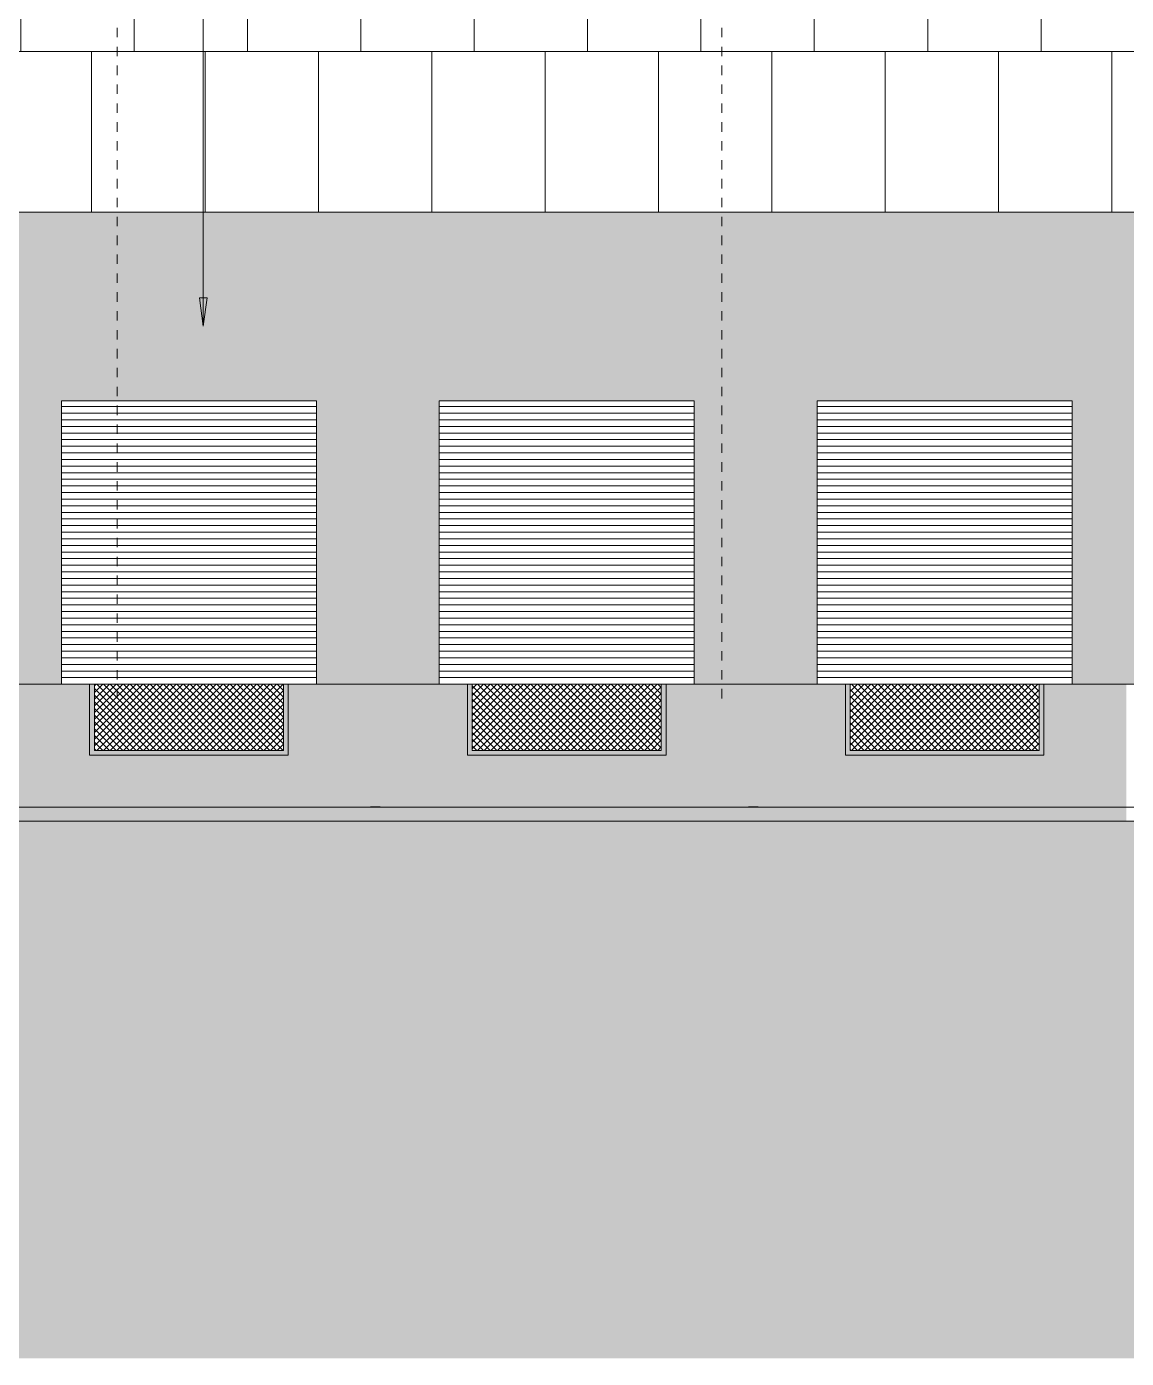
# Model space of a CAD drawing. Header units: metres. Extents: x -3 to 469, y -13 to 19.
# Drawn here: x 389.99 to 401.63, y -7.14 to 6.96 of the extents above; entities that cross this region are included whole.
import ezdxf

# ---------------------------------------------------------------- set-up
doc = ezdxf.new("R2010")
doc.units = ezdxf.units.M
for name, pattern in [('_Tracejado médio', [0.004, 0.003, -0.001]), ('Center', [0.03, 0.012, -0.006, 0.006, -0.006]), ('Grid Line', [0.022225, 0.0127, -0.003175, 0.003175, -0.003175])]:
    doc.linetypes.add(name, pattern=pattern)
for name, color, linetype, lineweight in [('A-ANNO-KEYN', 7, 'Continuous', 5), ('A-DETL-1', 7, 'Continuous', 20), ('A-DOOR-HDLN', 7, '_Tracejado médio', 5), ('A-FLOR-1', 7, 'Continuous', 20), ('A-WALL', 7, 'Continuous', 9), ('C-PRKG', 7, 'Continuous', 5), ('I-WALL', 7, 'Continuous', 9), ('Q-SPCQ', 7, 'Continuous', 5)]:
    doc.layers.add(name, color=color, linetype=linetype, lineweight=lineweight)
for name, color, linetype, lineweight, true_color in [('A-DETL-GENF-1', 7, 'Continuous', 5, 0xb8a087), ('A-DOOR-3', 7, 'Continuous', 5, 0x2e2e2e), ('A-FLOR-LEVL-2', 7, 'Center', 5, 0x0080c0), ('A-FLOR-PATT-9', 7, 'Continuous', 5, 0x74756c), ('A-WALL-PATT-2', 7, 'Continuous', 5, 0x5f5f5f), ('A-WALL-PATT-3', 7, 'Continuous', 5, 0x515151), ('A-WALL-PATT-5', 7, 'Continuous', 9, 0xe3e2df), ('Q-SPCQ-1', 7, 'Continuous', 5, 0xd8d6cf), ('Q-SPCQ-2', 7, 'Continuous', 5, 0x292929), ('S-GRID-1', 9, 'Grid Line', 5, 0x808080)]:
    doc.layers.add(name, color=color, linetype=linetype, lineweight=lineweight, true_color=true_color)

# ---------------------------------------------------------------- blocks, each defined once
blk = doc.blocks.new('SPE-___-Niveladora - 2500 x 2050 x 700 mm-4140896-FACHADA 04')
at = {"layer": 'Q-SPCQ-1'}
blk.add_hatch(color=256, dxfattribs=at).paths.add_polyline_path([(-43.071, -0.751), (-40.969, -0.751), (-40.969, 0.002), (-41.02, 0), (-41.02, -0.7), (-43.02, -0.7), (-43.02, 0.002), (-43.071, 0.002), (-43.071, -0.7)])
at = {"layer": 'Q-SPCQ-2'}
h = blk.add_hatch(dxfattribs=at)
h.set_pattern_fill('FP_88', color=256, style=0, pattern_type=2)
h.set_pattern_definition([(45, (-42.02, -0.35), (-0.0353553, 0.0353553), []), (135, (-42.02, -0.35), (-0.0353553, -0.0353553), [])])
h.paths.add_polyline_path([(-42.377, -0.7), (-41.02, -0.7), (-41.02, 0), (-43.02, 0), (-43.02, -0.7)])
at = {"layer": 'Q-SPCQ'}
for p, q in [((-43.02, 0.002), (-43.071, 0.002)), ((-43.071, 0.002), (-43.071, -0.751)), ((-43.02, -0.7), (-43.02, 0.002)), ((-43.02, 0), (-43.02, -0.7)), ((-41.02, 0), (-43.02, 0)), ((-40.969, 0.002), (-41.02, 0.002)), ((-41.02, 0.002), (-41.02, -0.7)), ((-41.02, -0.7), (-41.02, 0)), ((-40.969, -0.751), (-40.969, 0.002)), ((-43.02, -0.7), (-41.02, -0.7)), ((-41.02, -0.7), (-43.02, -0.7)), ((-43.071, -0.751), (-40.969, -0.751))]:
    blk.add_line(p, q, dxfattribs=at)
blk = doc.blocks.new('_DOR-___-PortaAçoEnrolar - PF01_2-270X300-4424322-FACHADA 04')
at = {"layer": 'A-DOOR-3'}
h = blk.add_hatch(dxfattribs=at)
h.set_pattern_fill('FP_91', color=256, style=0, pattern_type=2)
h.set_pattern_definition([(180, (-33.41, 0), (9e-18, 0.07), [])])
h.paths.add_polyline_path([(-35.071, 0), (-35.071, 0.002), (-32.67, 0.002), (-32.67, 3), (-35.37, 3), (-35.37, 0)])
blk = doc.blocks.new('Vaga de estacionamento - 400X1800-4454656-FACHADA 04')
at = {"layer": 'C-PRKG'}
for p, q in [((-20.0962, -1.3), (-20.0962, -1.296825)), ((-20.0962, -1.296825), (-19.9946, -1.296825)), ((-19.9946, -1.296825), (-20.0962, -1.296825)), ((-20.0962, -1.296825), (-20.0962, -1.3)), ((-20.0962, -1.3), (-19.9946, -1.3)), ((-19.9946, -1.296825), (-19.9946, -1.3)), ((-19.9946, -1.3), (-19.9946, -1.296825))]:
    blk.add_line(p, q, dxfattribs=at)

msp = doc.modelspace()

# ---------------------------------------------------------------- hatches: boundary and pattern name
at = {"layer": 'A-ANNO-KEYN'}
msp.add_hatch(color=256, dxfattribs=at).paths.add_polyline_path([(391.86, 3.79), (391.9, 4.09), (391.821, 4.09)])
at = {"layer": 'A-DETL-GENF-1'}
h = msp.add_hatch(dxfattribs=at)
h.set_pattern_fill('FP_98', color=256, style=0, pattern_type=2)
h.set_pattern_definition([(45, (385.194, 0), (0, 1.79605), [1.27, -1.27]), (45, (385.531, -0.3368), (0, 1.79605), [1.27, -1.27]), (45, (385.867, -0.6735), (0, 1.79605), [1.27, -1.27]), (135, (385.194, 0.2245), (-1.79605, 1e-16), [1.27, -1.27]), (135, (385.531, 0.5613), (-1.79605, 1e-16), [1.27, -1.27]), (135, (385.867, 0.898), (-1.79605, 1e-16), [1.27, -1.27])])
h.paths.add_polyline_path([(441.648, -7.138), (441.708, -7.138), (433.308, -5.186), (432.777, -5.186), (426.545, -4.306), (421.02, -4.276), (417.519, -1.637), (417.181, -1.3), (410.648, -1.3), (410.648, -1.45), (369.493, -1.45), (369.493, -0.67), (365.048, -0.67), (365.048, -1.45), (364.858, -1.45), (364.858, -0.3), (355.835, -0.3), (355.835, -7.138), (439.903, -7.138)])
at = {"layer": 'A-FLOR-PATT-9'}
msp.add_hatch(color=256, dxfattribs=at).paths.add_polyline_path([(369.683, -1.45), (401.632, -1.45), (401.632, -1.3), (369.683, -1.3)])
at = {"layer": 'A-WALL-PATT-2'}
h = msp.add_hatch(dxfattribs=at)
h.set_pattern_fill('FP_86', color=256, style=0, pattern_type=2)
h.set_pattern_definition([(90, (415.128, 0), (-1.2, 7e-17), [])])
h.paths.add_polyline_path([(417.948, 0.85), (418.176, 0.85), (418.176, 14.113), (363.078, 14.113), (363.078, 6.7), (417.851, 6.7), (417.851, 5), (417.551, 5), (417.551, 1.023), (417.558, 1.023), (417.558, 1.006), (417.574, 1.004), (417.572, 0.994), (417.558, 0.993), (417.558, 0.977), (417.551, 0.977), (417.551, 0.85), (417.854, 0.85)])
h.paths.add_polyline_path([(417.581, 0.993), (417.585, 0.995), (417.589, 0.996), (417.591, 0.996), (417.592, 0.993), (417.582, 0.993)])
h.paths.add_polyline_path([(417.574, 0.992), (417.581, 1), (417.581, 0.993)])
h.paths.add_polyline_path([(417.581, 1), (417.574, 1.008), (417.581, 1.007)])
h.paths.add_polyline_path([(417.588, 1), (417.583, 1.008), (417.588, 1.007)])
h = msp.add_hatch(dxfattribs=at)
h.set_pattern_fill('FP_83', color=256, style=0, pattern_type=2)
h.set_pattern_definition([(90, (363.078, 0), (-1.2, 7e-17), [])])
h.paths.add_polyline_path([(363.078, 5), (417.811, 5), (417.811, 6.7), (363.078, 6.7), (363.078, 5.221)])
at = {"layer": 'A-WALL-PATT-3'}
h = msp.add_hatch(dxfattribs=at)
h.set_pattern_fill('FP_89', color=256, style=0, pattern_type=2)
h.set_pattern_definition([(0, (363.44495, 0), (0, 0.2), []), (90, (363.44495, 0), (-0.2, 0.2), [0.2, -0.2])])
h.paths.add_polyline_path([(364.092, -0.15), (364.858, -0.15), (364.858, 0), (365.92, 0), (365.92, 3), (368.62, 3), (368.62, 0), (370.358, 0), (370.358, 3), (373.058, 3), (373.058, 0), (374.358, 0), (374.358, 3), (377.058, 3), (377.058, 0), (378.358, 0), (378.358, 3), (381.058, 3), (381.058, 0), (382.358, 0), (382.358, 3), (385.058, 3), (385.058, 0), (386.358, 0), (386.358, 3), (389.058, 3), (389.058, 0), (390.358, 0), (390.358, 3), (393.058, 3), (393.058, 0), (394.358, 0), (394.358, 3), (397.058, 3), (397.058, 0), (398.358, 0), (398.358, 3), (401.058, 3), (401.058, 0), (401.732, 0), (401.732, 1.085), (401.738, 1.094), (401.747, 1.099), (401.757, 1.099), (401.766, 1.094), (401.771, 1.085), (401.772, 1.069), (401.772, 0.826), (401.83, 0.824), (401.832, 0.893), (401.836, 0.91), (401.844, 0.916), (401.854, 0.918), (401.866, 0.912), (401.868, 0.91), (401.872, 0.876), (401.872, 0), (402.123, 0), (402.123, 2.12), (403.183, 2.12), (403.183, 0), (403.393, 0), (403.394, 0.897), (403.403, 0.915), (403.416, 0.918), (403.427, 0.912), (403.429, 0.908), (403.433, 0.876), (403.433, 0.826), (403.471, 0.826), (403.471, 0.839), (403.483, 0.839), (403.483, 5), (363.445, 5), (363.445, -0.15), (363.717, -0.15)])
h.paths.add_polyline_path([(403.433, 0), (403.483, 0), (403.483, 0.099), (403.471, 0.101), (403.471, 0.113), (403.433, 0.113), (403.433, 0.007)])
h.paths.add_polyline_path([(401.83, 0.82), (401.832, 0.823), (401.83, 0.822)])
h.paths.add_polyline_path([(401.83, 0.603), (401.832, 0.607), (401.83, 0.814), (401.772, 0.814), (401.772, 0.606), (401.83, 0.604)])
h.paths.add_polyline_path([(401.83, 0.6), (401.832, 0.603), (401.83, 0.602)])
h.paths.add_polyline_path([(401.83, 0.371), (401.832, 0.375), (401.83, 0.594), (401.772, 0.594), (401.772, 0.374), (401.83, 0.372)])
h.paths.add_polyline_path([(401.83, 0.368), (401.832, 0.371), (401.83, 0.369)])
h.paths.add_polyline_path([(401.83, 0.151), (401.832, 0.155), (401.83, 0.362), (401.772, 0.362), (401.772, 0.154), (401.83, 0.152)])
h.paths.add_polyline_path([(401.83, 0.148), (401.832, 0.151), (401.83, 0.149)])
h.paths.add_polyline_path([(401.832, 0), (401.83, 0.142), (401.772, 0.142), (401.772, 0), (401.81, 0)])
h.paths.add_polyline_path([(403.465, 0.124), (403.471, 0.124), (403.471, 0.138), (403.483, 0.138), (403.483, 0.319), (403.471, 0.321), (403.471, 0.333), (403.433, 0.333), (403.433, 0.124)])
h.paths.add_polyline_path([(403.434, 0.344), (403.471, 0.344), (403.471, 0.358), (403.483, 0.358), (403.483, 0.581), (403.471, 0.583), (403.471, 0.594), (403.433, 0.594), (403.433, 0.344)])
h.paths.add_polyline_path([(403.471, 0.606), (403.471, 0.619), (403.483, 0.619), (403.483, 0.801), (403.471, 0.803), (403.471, 0.814), (403.433, 0.814), (403.433, 0.606)])
at = {"layer": 'A-WALL-PATT-5'}
msp.add_hatch(color=256, dxfattribs=at).paths.add_polyline_path([(372.759, -1.3), (401.632, -1.3), (401.632, 0), (400.759, 0), (400.759, -0.751), (398.657, -0.751), (398.657, 0), (396.759, 0), (396.759, -0.751), (394.657, -0.751), (394.657, 0), (392.759, 0), (392.759, -0.751), (390.657, -0.751), (390.657, 0), (388.708, 0), (388.708, -0.751), (386.657, -0.751), (386.657, 0), (384.759, 0), (384.759, -0.751), (382.657, -0.751), (382.657, 0), (380.759, 0), (380.759, -0.751), (378.657, -0.751), (378.657, 0), (376.759, 0), (376.759, -0.751), (374.657, -0.751), (374.657, 0), (372.759, 0), (372.759, -0.751), (370.657, -0.751), (370.657, 0), (369.683, 0), (369.683, -1.3), (372.466, -1.3)])

# ---------------------------------------------------------------- linework, layer by layer
at = {"layer": 'A-ANNO-KEYN'}
for p, q in [((391.86, 3.79), (391.86, 15.144)), ((391.9, 4.09), (391.821, 4.09)), ((391.821, 4.09), (391.86, 3.79)), ((391.86, 3.79), (391.9, 4.09))]:
    msp.add_line(p, q, dxfattribs=at)
at = {"layer": 'A-DETL-1'}
for p, q in [((417.851, 6.7), (363.078, 6.7)), ((363.078, 5), (417.851, 5)), ((410.648, -1.45), (369.493, -1.45))]:
    msp.add_line(p, q, dxfattribs=at)
at = {"layer": 'A-FLOR-1'}
msp.add_line((410.498, -1.3), (369.683, -1.3), dxfattribs=at)
at = {"layer": 'A-FLOR-LEVL-2'}
for p, q in [((359.329, 5), (425.744, 5)), ((359.329, 0), (425.744, 0)), ((359.329, -1.3), (425.744, -1.3))]:
    msp.add_line(p, q, dxfattribs=at)
at = {"layer": 'A-WALL'}
for p, q in [((417.851, 6.7), (363.078, 6.7)), ((363.078, 5), (417.851, 5)), ((390.657, 0), (388.708, 0)), ((390.657, -0.751), (390.657, 0)), ((394.657, 0), (392.759, 0)), ((392.759, 0), (392.759, -0.751)), ((394.657, -0.751), (394.657, 0)), ((398.657, 0), (396.759, 0)), ((396.759, 0), (396.759, -0.751)), ((398.657, -0.751), (398.657, 0)), ((401.732, 0), (400.759, 0)), ((400.759, 0), (400.759, -0.751)), ((392.759, -0.751), (390.657, -0.751)), ((396.759, -0.751), (394.657, -0.751)), ((400.759, -0.751), (398.657, -0.751))]:
    msp.add_line(p, q, dxfattribs=at)
at = {"layer": 'I-WALL'}
for p, q in [((390.358, 0), (390.358, 3)), ((390.358, 3), (393.058, 3)), ((393.058, 3), (393.058, 0)), ((394.358, 0), (394.358, 3)), ((394.358, 3), (397.058, 3)), ((397.058, 3), (397.058, 0)), ((398.358, 0), (398.358, 3)), ((398.358, 3), (401.058, 3)), ((401.058, 3), (401.058, 0))]:
    msp.add_line(p, q, dxfattribs=at)
at = {"layer": 'S-GRID-1'}
for p, q in [((390.948, -0.15), (390.948, 17.745)), ((397.348, -0.15), (397.348, 17.745))]:
    msp.add_line(p, q, dxfattribs=at)

# ---------------------------------------------------------------- block references
at = {"layer": 'A-DOOR-HDLN'}
for p in [(425.728, 0), (429.728, 0), (433.728, 0)]:
    msp.add_blockref('_DOR-___-PortaAçoEnrolar - PF01_2-270X300-4424322-FACHADA 04', p, dxfattribs=at)
at = {"layer": 'C-PRKG'}
for p in [(413.728, 0), (417.728, 0)]:
    msp.add_blockref('Vaga de estacionamento - 400X1800-4454656-FACHADA 04', p, dxfattribs=at)
at = {"layer": 'Q-SPCQ'}
for p in [(433.728, 0), (437.728, 0), (441.728, 0)]:
    msp.add_blockref('SPE-___-Niveladora - 2500 x 2050 x 700 mm-4140896-FACHADA 04', p, dxfattribs=at)

doc.saveas('drawing.dxf')
